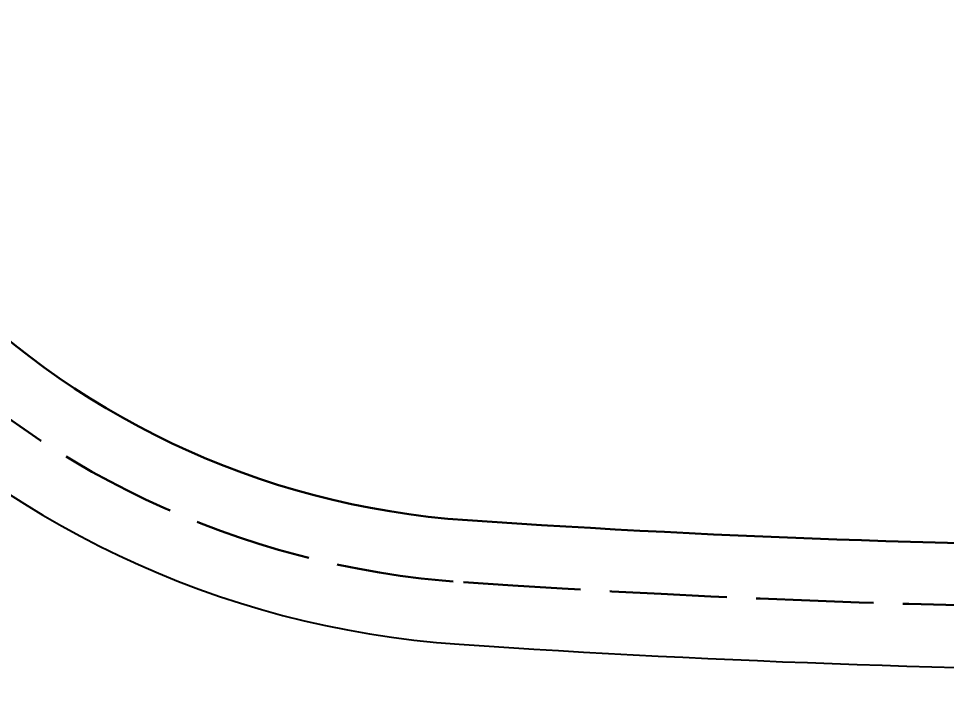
# Model space of a CAD drawing. Header units: millimetres. Extents: x 164 to 1139, y 316 to 1000.
# Drawn here: x 500.3 to 595.2, y 546.6 to 616.4 of the extents above; entities that cross this region are included whole.
import ezdxf

# ---------------------------------------------------------------- set-up
doc = ezdxf.new("R2010")
doc.units = ezdxf.units.MM
doc.linetypes.add('ACAD_ISO02W100', pattern=[15, 12, -3])
doc.layers.add('尺寸標注', color=1, linetype='Continuous', lineweight=30)
doc.layers.add('虚线', color=2, linetype='ACAD_ISO02W100', lineweight=30)
doc.styles.add('DIM', font='txt.shx', dxfattribs={"width": 0.7, "bigfont": 'chineset.shx'})
doc.dimstyles.new('mm+in(开孔纸尺寸)', dxfattribs={"dimscale": 3, "dimtxt": 3.8, "dimasz": 2, "dimexe": 1.25, "dimexo": 0.625, "dimgap": 2, "dimtad": 1, "dimtxsty": 'DIM', "dimcen": 0, "dimclrd": 256, "dimclre": 256, "dimclrt": 3, "dimadec": 0, "dimazin": 0, "dimtfac": 1, "dimtmove": 0, "dimatfit": 1, "dimfxl": 1, "dimlwd": -1, "dimarcsym": 0})

# ---------------------------------------------------------------- blocks, each defined once
blk = doc.blocks.new('*D27')
at = {"layer": 'Defpoints', "color": 0}
for p in [(551.871, 648.511), (470.136, 630.715)]:
    blk.add_point(p, dxfattribs=at)
at = {"layer": '尺寸標注'}
blk.add_line((304.279, 594.604), (464.273, 629.439), dxfattribs=at)
blk.add_solid([(464.486, 628.462), (464.06, 630.416), (470.136, 630.715)], dxfattribs=at)
at = {"layer": '尺寸標注', "color": 3, "insert": (373.078, 622.53), "char_height": 11.4, "attachment_point": 5, "rotation": 12.28305, "style": 'DIM'}
blk.add_mtext('R83,65mm [R3 5/16"]', dxfattribs=at)
blk = doc.blocks.new('*D28')
at = {"layer": 'Defpoints', "color": 0}
for p in [(551.871, 648.511), (467.818, 616.338)]:
    blk.add_point(p, dxfattribs=at)
at = {"layer": '尺寸標注'}
blk.add_line((309.709, 555.818), (462.215, 614.193), dxfattribs=at)
blk.add_solid([(462.572, 613.259), (461.857, 615.127), (467.818, 616.338)], dxfattribs=at)
at = {"layer": '尺寸標注', "color": 3, "insert": (363.92, 589.096), "char_height": 11.4, "attachment_point": 5, "rotation": 20.94555, "style": 'DIM'}
blk.add_mtext('R90mm [R3 9/16"]', dxfattribs=at)
blk = doc.blocks.new('*D29')
at = {"layer": 'Defpoints', "color": 0}
for p in [(551.871, 648.511), (467.78, 601.479)]:
    blk.add_point(p, dxfattribs=at)
at = {"layer": '尺寸標注'}
blk.add_line((310.758, 513.656), (462.543, 598.55), dxfattribs=at)
blk.add_solid([(463.032, 597.677), (462.055, 599.423), (467.78, 601.479)], dxfattribs=at)
at = {"layer": '尺寸標注', "color": 3, "insert": (370.761, 561.71), "char_height": 11.4, "attachment_point": 5, "rotation": 29.21842, "style": 'DIM'}
blk.add_mtext('R96,35mm [R3 13/16"]', dxfattribs=at)

msp = doc.modelspace()

# ---------------------------------------------------------------- linework, layer by layer
msp.add_lwpolyline([(798.111, 736.864, 0.387312), (708.298, 830.573, 0.033804), (545.364, 830.573, 0.387312), (455.551, 736.864, 0.012565), (455.551, 646.09, 0.387312), (545.364, 552.381, 0.033804), (708.298, 552.381, 0.387312), (798.111, 646.09, 0.012565)], format="xyb", close=True)
at = {"layer": '虚线'}
msp.add_lwpolyline([(791.763, 736.705, 0.387312), (707.869, 824.238, 0.033804), (545.793, 824.238, 0.387312), (461.899, 736.705, 0.012565), (461.899, 646.25, 0.387312), (545.793, 558.717, 0.033804), (707.869, 558.717, 0.387312), (791.763, 646.25, 0.012565)], format="xyb", close=True, dxfattribs=at)
at = {"layer": '虚线', "color": 3, "linetype": 'ByBlock'}
msp.add_lwpolyline([(785.415, 736.545, 0.387312), (707.44, 817.902, 0.033804), (546.222, 817.902, 0.387312), (468.247, 736.545, 0.012565), (468.247, 646.409, 0.387312), (546.222, 565.052, 0.033804), (707.44, 565.052, 0.387312), (785.415, 646.409, 0.012565)], format="xyb", close=True, dxfattribs=at)

# ---------------------------------------------------------------- dimensions: what is measured, and where the dimension line sits
at = {"layer": '尺寸標注'}
for mpoint, picture, middle in [((470.136, 630.715), '*D27', (375.769, 610.169)), ((467.78, 601.479), '*D29', (376.936, 550.669)), ((467.818, 616.338), '*D28', (368.102, 578.169))]:
    dim = msp.add_radius_dim(center=(551.871, 648.511), mpoint=mpoint, dimstyle='mm+in(开孔纸尺寸)', override={"dimpost": 'mm', "dimtofl": 0}, dxfattribs=at)
    dim.commit()
    dim.dimension.update_dxf_attribs({"geometry": picture, "text_midpoint": middle, "dimtype": 164})

doc.saveas('drawing.dxf')
